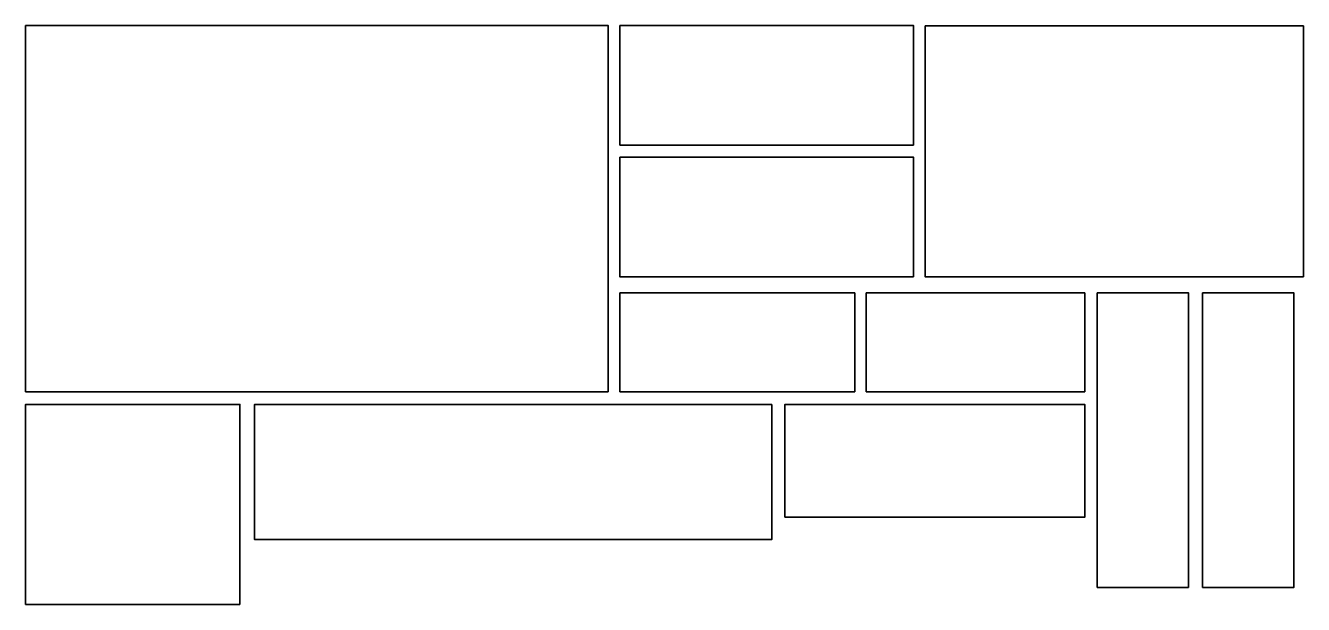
# Model space of a CAD drawing. Extents: x 10 to 589, y -274 to -12.
import ezdxf

# ---------------------------------------------------------------- set-up
doc = ezdxf.new("R2010")
doc.units = 0
doc.header["$MEASUREMENT"] = 0
doc.layers.add('Layer 2', color=7, linetype='Continuous', lineweight=0)

# ---------------------------------------------------------------- blocks, each defined once
blk = doc.blocks.new('Block_42')
at = {"layer": 'Layer 2', "color": 250, "lineweight": 35, "true_color": 0x231f20}
for points in [[(274.35, -177.83), (10.39, -177.83), (10.39, -11.81), (274.35, -11.81)], [(412.64, -66.02), (279.62, -66.02), (279.62, -11.81), (412.64, -11.81)], [(589.21, -125.75), (417.9, -125.75), (417.9, -11.98), (589.21, -11.98)], [(412.64, -125.75), (279.62, -125.75), (279.62, -71.53), (412.64, -71.53)], [(386, -177.83), (279.62, -177.83), (279.62, -132.99), (386, -132.99)], [(490.16, -177.83), (391.18, -177.83), (391.18, -132.99), (490.16, -132.99)], [(537.2, -266.5), (495.84, -266.5), (495.84, -133.06), (537.2, -133.06)], [(543.52, -133.06), (584.88, -133.06), (584.88, -266.5), (543.52, -266.5)], [(107.46, -274.26), (10.39, -274.26), (10.39, -183.56), (107.46, -183.56)], [(348.36, -183.56), (114.13, -183.56), (114.13, -244.83), (348.36, -244.83)], [(354.37, -234.71), (490.16, -234.71), (490.16, -183.56), (354.37, -183.56)]]:
    blk.add_lwpolyline(points, close=True, dxfattribs=at)

msp = doc.modelspace()

# ---------------------------------------------------------------- block references
at = {"layer": 'Layer 2'}
msp.add_blockref('Block_42', (0, 0), dxfattribs=at)

doc.saveas('drawing.dxf')
